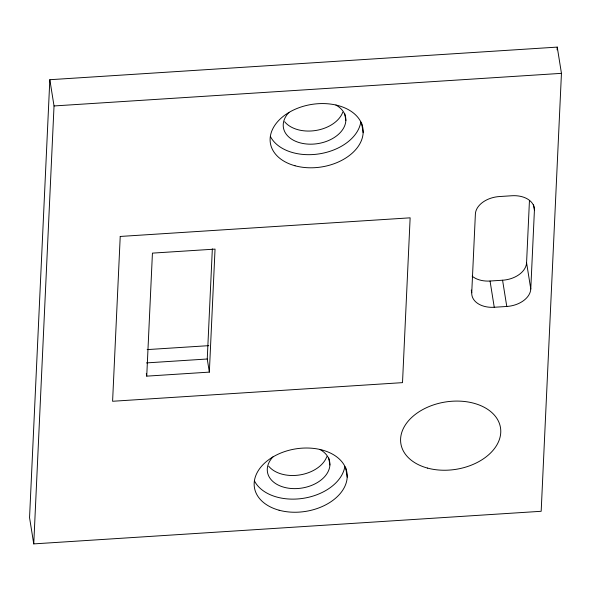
<?xml version="1.0" encoding="UTF-8"?>
<svg xmlns="http://www.w3.org/2000/svg" width="591" height="591" viewBox="0 0 591 591"><rect width="100%" height="100%" fill="white"/><g stroke="black" fill="none" stroke-linecap="round" stroke-linejoin="round"><path stroke-width="0.89" d="M49.829 79.711L29.55 517.65L33.753 543.89L541.171 511.289L561.45 73.35L557.247 47.11L49.829 79.711L54.032 105.952L33.753 543.89M146.738 376.142L152.434 253.125L215.043 249.107L209.347 372.123L146.738 376.142L146.317 373.519M209.347 372.123L207.249 359.003L212.346 248.841M471.736 292.774L475.386 214.038A23.426 15.831 -9.1 0 1 499.38 196.552L511.902 195.747A23.426 15.831 -9.1 0 1 534.419 210.248L530.777 288.977A23.426 15.831 -9.1 0 1 506.775 306.463L494.253 307.268A23.426 15.831 -9.1 0 1 471.736 292.774L471.3 290.055M530.777 288.977L526.574 262.736L529.455 200.482M557.121 49.873L557.247 47.11M54.032 105.952L561.45 73.35M472.15 276.174A23.426 15.831 -9.1 0 0 490.05 281.028L502.572 280.223A23.426 15.831 -9.1 0 0 526.574 262.736M147.152 349.606L208.756 345.654M146.472 362.904L207.249 359.003M533.547 204.818L534.419 210.248M502.572 280.223L506.775 306.463M490.05 281.028L494.253 307.268M361.611 123.076L363.147 132.694M344.723 113.553L345.846 120.557M345.661 467.525L347.198 477.144M328.773 458.003L329.889 465.006M360.82 121.916A46.859 31.655 -9.1 0 1 319.842 153.771A46.859 31.655 -9.1 0 1 270.56 136.78M344.863 466.365A46.859 31.655 -9.1 0 1 303.892 498.22A46.859 31.655 -9.1 0 1 254.61 481.229M326.823 456.614A31.537 21.306 -9.1 0 1 300.058 474.898A31.537 21.306 -9.1 0 1 268.691 466.188M319.938 449.485A31.537 21.306 -9.1 0 1 322.427 478.873A31.537 21.306 -9.1 0 1 279.358 485.603A31.537 21.306 -9.1 0 1 273.027 456.813M342.773 112.164A31.537 21.306 -9.1 0 1 316.008 130.448A31.537 21.306 -9.1 0 1 284.648 121.739M335.895 105.035A31.537 21.306 -9.1 0 1 338.377 134.423A31.537 21.306 -9.1 0 1 295.308 141.153A31.537 21.306 -9.1 0 1 288.977 112.364M120.224 236.452L112.593 401.267L402.508 382.643L410.139 217.828L120.224 236.452M427.463 468.072A50.449 34.086 -9.1 0 0 500.732 429.916A50.449 34.086 -9.1 0 0 423.821 409.002A50.449 34.086 -9.1 0 0 427.463 468.072M295.049 165.776A46.859 31.655 -9.1 0 0 363.133 130.367A46.859 31.655 -9.1 0 0 291.725 110.909A46.859 31.655 -9.1 0 0 295.049 165.776M279.1 510.225A46.859 31.655 -9.1 0 0 347.183 474.817A46.859 31.655 -9.1 0 0 275.775 455.358A46.859 31.655 -9.1 0 0 279.1 510.225"/></g></svg>
